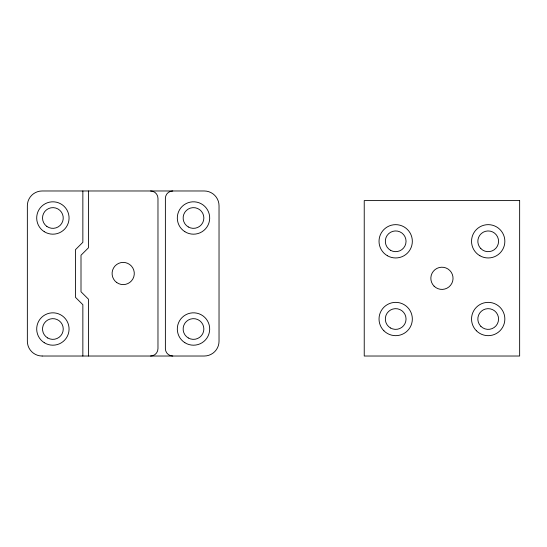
<?xml version="1.0" encoding="UTF-8"?>
<svg xmlns="http://www.w3.org/2000/svg" width="547" height="547" viewBox="0 0 547 547"><rect width="100%" height="100%" fill="white"/><g stroke="black" fill="none" stroke-linecap="round" stroke-linejoin="round"><path stroke-width="0.82" d="M82.857 356.022L82.857 304.706L75.459 297.308L75.459 249.692L82.857 242.294L82.857 190.978M88.409 356.022L88.409 299.154L81.004 291.756L81.004 255.244L88.409 247.846L88.409 190.978M42.153 356.022L204.229 356.022A14.803 14.803 0 0 0 219.032 341.219L219.032 205.781A14.803 14.803 0 0 0 204.229 190.978L42.153 190.978A14.803 14.803 0 0 0 27.35 205.781L27.35 341.219A14.803 14.803 0 0 0 42.153 356.022M150.575 356.022A7.398 7.398 0 0 0 157.974 348.617L157.974 198.383A7.398 7.398 0 0 0 150.575 190.978M172.777 356.022A7.398 7.398 0 0 1 165.379 348.617L165.379 198.383A7.398 7.398 0 0 1 172.777 190.978M519.65 200.599L364.234 200.599L364.234 356.022L519.65 356.022L519.65 200.599M116.75 282.546A11.104 11.104 0 0 0 134.241 274.553A11.104 11.104 0 0 0 118.583 263.401A11.104 11.104 0 0 0 116.75 282.546M44.239 231.682A16.191 16.191 0 0 0 69.059 218.636A16.191 16.191 0 0 0 45.353 203.662A16.191 16.191 0 0 0 44.239 231.682M44.239 342.695A16.191 16.191 0 0 0 69.059 329.65A16.191 16.191 0 0 0 45.353 314.675A16.191 16.191 0 0 0 44.239 342.695M184.852 342.695A16.191 16.191 0 0 0 209.679 329.65A16.191 16.191 0 0 0 185.966 314.675A16.191 16.191 0 0 0 184.852 342.695M184.852 231.682A16.191 16.191 0 0 0 209.679 218.636A16.191 16.191 0 0 0 185.966 203.662A16.191 16.191 0 0 0 184.852 231.682M46.851 226.417A10.359 10.359 0 0 0 63.192 219.012A10.359 10.359 0 0 0 48.608 208.557A10.359 10.359 0 0 0 46.851 226.417M188.318 337.978A10.359 10.359 0 0 0 203.86 329.007A10.359 10.359 0 0 0 188.318 320.036A10.359 10.359 0 0 0 188.318 337.978M47.705 337.978A10.359 10.359 0 0 0 63.247 329.007A10.359 10.359 0 0 0 47.705 320.036A10.359 10.359 0 0 0 47.705 337.978M188.318 226.964A10.359 10.359 0 0 0 203.86 217.993A10.359 10.359 0 0 0 188.318 209.022A10.359 10.359 0 0 0 188.318 226.964M390.503 327.988A10.359 10.359 0 0 0 406.045 319.017A10.359 10.359 0 0 0 390.503 310.04A10.359 10.359 0 0 0 390.503 327.988M390.503 250.28A10.359 10.359 0 0 0 406.045 241.309A10.359 10.359 0 0 0 390.503 232.331A10.359 10.359 0 0 0 390.503 250.28M480.868 248.632A10.359 10.359 0 0 0 498.208 243.989A10.359 10.359 0 0 0 485.517 231.299A10.359 10.359 0 0 0 480.868 248.632M480.868 326.34A10.359 10.359 0 0 0 498.208 321.698A10.359 10.359 0 0 0 485.517 309.007A10.359 10.359 0 0 0 480.868 326.34M383.912 330.791A16.649 16.649 0 0 0 411.768 323.325A16.649 16.649 0 0 0 391.372 302.929A16.649 16.649 0 0 0 383.912 330.791M476.423 330.791A16.649 16.649 0 0 0 504.279 323.325A16.649 16.649 0 0 0 483.883 302.929A16.649 16.649 0 0 0 476.423 330.791M479.869 255.729A16.649 16.649 0 0 0 504.847 241.309A16.649 16.649 0 0 0 479.869 226.882A16.649 16.649 0 0 0 479.869 255.729M387.358 255.729A16.649 16.649 0 0 0 412.335 241.309A16.649 16.649 0 0 0 387.358 226.882A16.649 16.649 0 0 0 387.358 255.729M434.092 286.163A11.104 11.104 0 0 0 452.663 281.185A11.104 11.104 0 0 0 439.07 267.586A11.104 11.104 0 0 0 434.092 286.163"/></g></svg>
